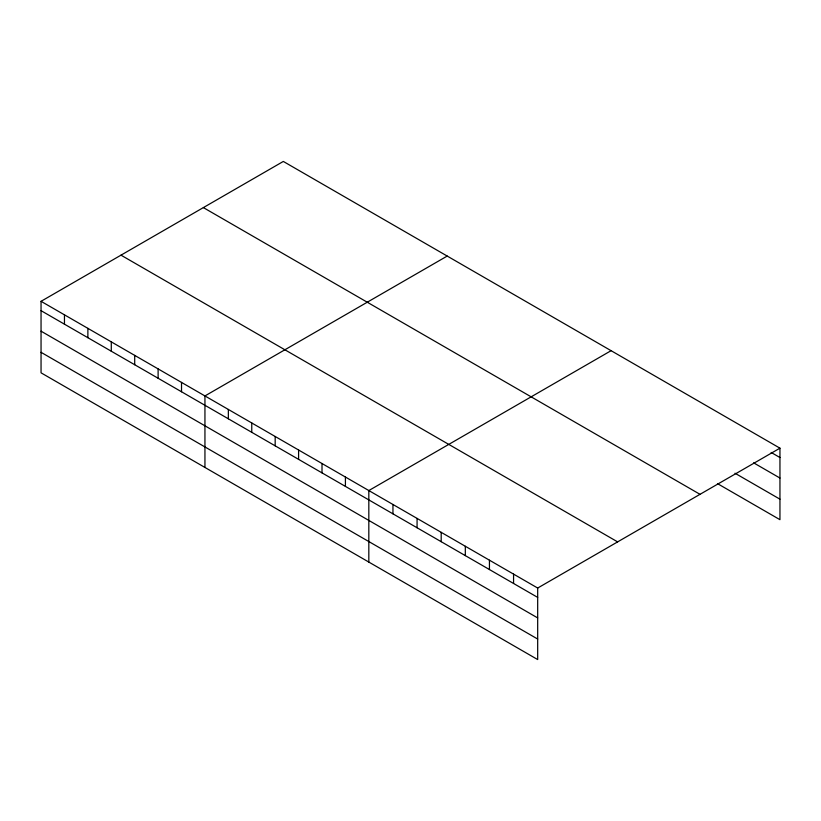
<?xml version="1.0" encoding="UTF-8"?>
<svg xmlns="http://www.w3.org/2000/svg" width="821" height="821" viewBox="0 0 821 821"><rect width="100%" height="100%" fill="white"/><g stroke="black" fill="none" stroke-linecap="round" stroke-linejoin="round"><path stroke-width="1.23" d="M537.683 617.915L537.683 588.041L41.05 301.317L41.05 372.826L537.683 659.561L537.683 617.915L41.05 331.181M41.05 301.317L283.317 161.439L779.95 448.174L779.95 519.683L717.451 483.6M447.209 256.06L204.942 395.938L204.942 467.447M611.091 350.68L368.824 490.558L368.824 562.067M537.683 588.041L779.95 448.174M771.176 452.463L779.95 457.533M753.637 462.849L779.95 478.038M734.99 473.224L779.95 499.178M203.372 207.6L700.005 494.324M120.995 255.157L617.628 541.881M41.05 310.666L537.683 597.401M41.05 352.322L537.683 639.046M513.566 574.115L513.566 583.474M489.439 560.189L489.439 569.548M465.322 546.263L465.322 555.622M441.195 532.336L441.195 541.696M417.068 518.41L417.068 527.77M392.951 504.484L392.951 513.843M345.415 477.042L345.415 486.391M322.006 463.516L322.006 472.875M298.587 450L298.587 459.36M275.179 436.485L275.179 445.844M251.76 422.969L251.76 432.328M228.351 409.453L228.351 418.813M181.523 382.412L181.523 391.771M158.114 368.896L158.114 378.255M134.706 355.38L134.706 364.74M111.287 341.864L111.287 351.224M87.878 328.349L87.878 337.708M64.459 314.833L64.459 324.192"/></g></svg>
